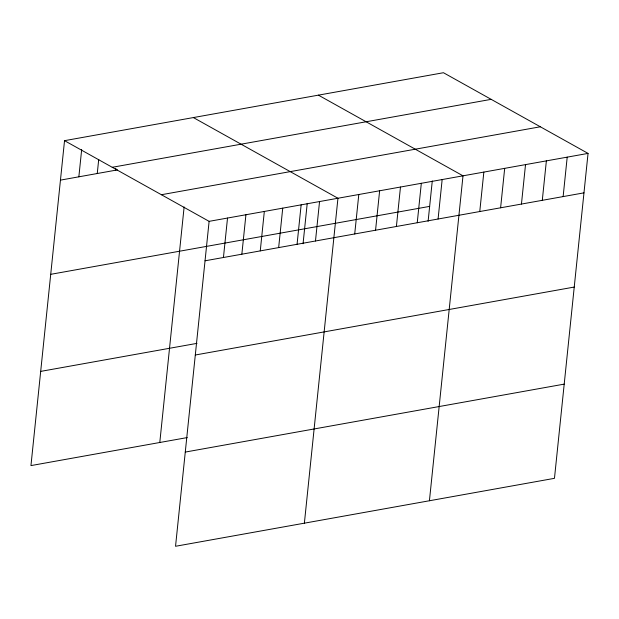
<?xml version="1.0" encoding="UTF-8"?>
<svg xmlns="http://www.w3.org/2000/svg" width="619" height="619" viewBox="0 0 619 619"><rect width="100%" height="100%" fill="white"/><g stroke="black" fill="none" stroke-linecap="round" stroke-linejoin="round"><path stroke-width="0.93" d="M64.531 140.668L209.114 221.347L175.541 546.275L554.469 478.332L588.05 153.404L443.459 72.725L64.531 140.668L30.95 465.596L187.263 437.571M78.853 176.817L81.669 149.581M97.26 173.521L98.715 159.431M115.668 170.217L115.861 168.337M159.787 442.492L184.129 206.947M223.444 257.496L227.521 218.05M241.851 254.2L245.929 214.747M260.259 250.896L264.328 211.45M278.658 247.6L282.736 208.146M297.066 244.296L301.144 204.85M303.055 243.739L307.233 203.365M315.473 241L319.551 201.546M304.378 523.171L337.951 198.25L193.368 117.571M354.718 233.959L358.796 194.513M375.563 230.222L379.633 190.776M396.4 226.484L400.478 187.039M417.245 222.747L421.322 183.301M428.108 221.316L432.279 180.949M438.082 219.01L442.159 179.564M429.424 500.756L463.004 175.827L318.414 95.148M479.764 211.536L483.841 172.09M500.609 207.798L504.686 168.353M521.446 204.061L525.523 164.615M542.29 200.324L546.368 160.878M563.135 196.587L567.205 157.141M112.24 167.292L491.176 99.35M60.453 180.121L117.509 169.885M161.404 194.722L540.333 126.779M209.114 221.347L588.05 153.404M50.719 274.325L429.648 206.382M205.036 260.8L583.972 192.849M40.684 371.392L196.997 343.359M195.302 355.004L574.239 287.061M185.274 452.071L564.211 384.12"/></g></svg>
